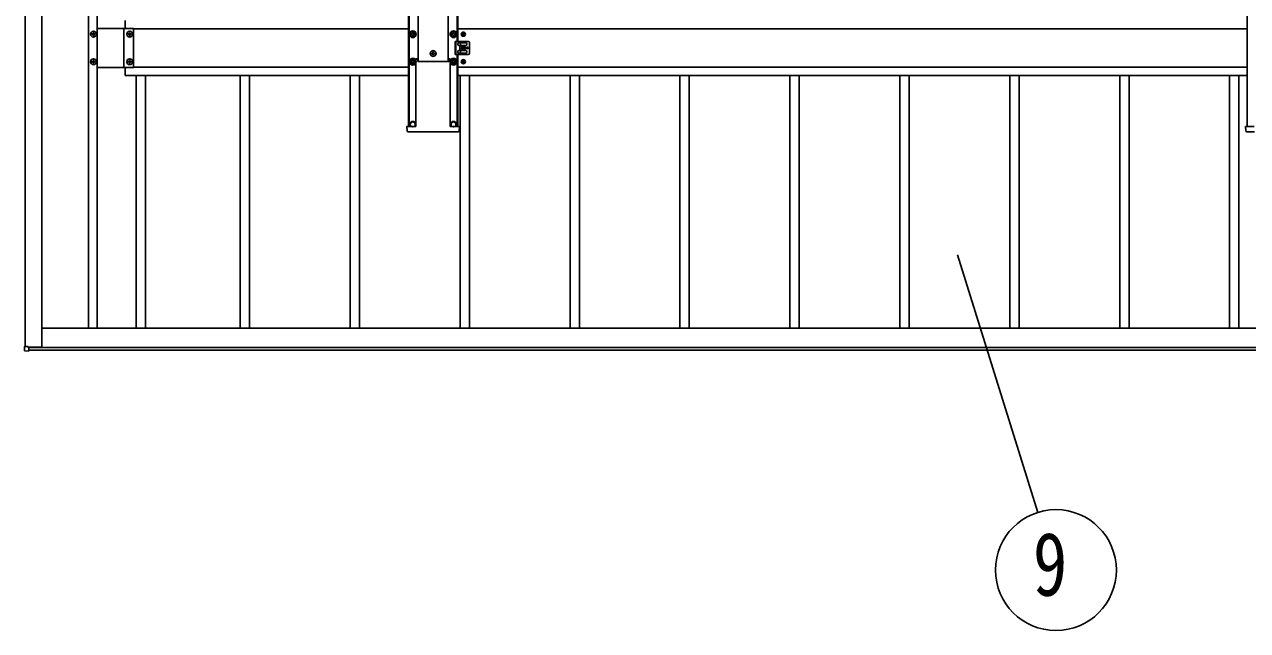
# Model space of a CAD drawing. Units: millimetres, scale not verified. Extents: x -14718 to 14718, y -10395 to 10395.
# Drawn here: x -10831 to -8605, y -3483 to -2381 of the extents above; entities that cross this region are included whole.
import ezdxf
from ezdxf.enums import TextEntityAlignment as Align

# ---------------------------------------------------------------- set-up
doc = ezdxf.new("R2010")
doc.units = ezdxf.units.MM
doc.header["$LTSCALE"] = 40
for name, color, linetype in [('0-4_YKK_13', 4, 'Continuous'), ('0-5_YKK_A1', 4, 'Continuous'), ('0-6_YKK_D', 6, 'Continuous')]:
    doc.layers.add(name, color=color, linetype=linetype)
doc.styles.add('ＭＳ ゴシック', font='')
doc.styles.get('ＭＳ ゴシック').set_extended_font_data('MS Gothic')

msp = doc.modelspace()

# ---------------------------------------------------------------- linework, layer by layer
at = {"layer": '0-4_YKK_13'}
for p, q in [((-10705.51, -2396.82), (-10705.51, -2395.86)), ((-10639.51, -2396.82), (-10639.51, -2395.86)), ((-10126.31, -2397.5), (-10127.03, -2397.5)), ((-10121.75, -2399.02), (-10121.03, -2399.02)), ((-10052.31, -2397.5), (-10053.03, -2397.5)), ((-10047.75, -2399.02), (-10047.03, -2399.02)), ((-10031.62, -2397.03), (-10031.62, -2396.21)), ((-10047.03, -2411.26), (-10033.99, -2411.26)), ((-10047.03, -2435.26), (-10047.03, -2411.26)), ((-10045.53, -2411.26), (-10045.53, -2435.26)), ((-10042.03, -2415.76), (-10042.03, -2416.76)), ((-10040.03, -2413.76), (-10028.03, -2413.76)), ((-10028.03, -2418.76), (-10040.03, -2418.76)), ((-10038.53, -2413.76), (-10038.53, -2411.26)), ((-10038.53, -2427.76), (-10038.53, -2418.76)), ((-10037.53, -2414.76), (-10037.53, -2417.76)), ((-10033.07, -2411.26), (-10023.03, -2411.26)), ((-10031.62, -2422.03), (-10031.62, -2421.21)), ((-10026.03, -2415.76), (-10026.03, -2416.76)), ((-10021.03, -2433.26), (-10021.03, -2413.26)), ((-10705.51, -2446.82), (-10705.51, -2445.86)), ((-10639.51, -2446.82), (-10639.51, -2445.86)), ((-10126.31, -2447.5), (-10127.03, -2447.5)), ((-10118.28, -2442.93), (-10118.28, -2566.14)), ((-10117.92, -2442.78), (-10118.27, -2442.78)), ((-10117.92, -2442.78), (-10117.42, -2442.78)), ((-10117.42, -2442.78), (-10115.38, -2442.78)), ((-10115.07, -2448.11), (-10115.38, -2442.78)), ((-10086.55, -2431.84), (-10086.55, -2430.88)), ((-10058.68, -2442.78), (-10056.64, -2442.78)), ((-10056.64, -2442.78), (-10056.14, -2442.78)), ((-10056.14, -2442.78), (-10055.79, -2442.78)), ((-10055.78, -2442.93), (-10055.78, -2566.14)), ((-10052.31, -2447.5), (-10053.03, -2447.5)), ((-10047.03, -2435.26), (-10033.99, -2435.26)), ((-10042.03, -2430.76), (-10042.03, -2429.76)), ((-10028.03, -2427.76), (-10040.03, -2427.76)), ((-10040.03, -2432.76), (-10028.03, -2432.76)), ((-10038.53, -2435.26), (-10038.53, -2432.76)), ((-10037.53, -2431.76), (-10037.53, -2428.76)), ((-10033.07, -2435.26), (-10023.03, -2435.26)), ((-10031.62, -2447.03), (-10031.62, -2446.21)), ((-10026.03, -2430.76), (-10026.03, -2429.76)), ((-10121.75, -2449.02), (-10121.03, -2449.02)), ((-10047.75, -2449.02), (-10047.03, -2449.02)), ((-10134.4, -2566.28), (-10119.39, -2566.28)), ((-10118.86, -2575.78), (-10132.44, -2575.78)), ((-10128.53, -2566.28), (-10128.53, -2562.28)), ((-10119.53, -2566.28), (-10119.53, -2562.28)), ((-10119.39, -2566.28), (-10118.39, -2566.28)), ((-10117.37, -2575.78), (-10118.86, -2575.78)), ((-10118.29, -2566.28), (-10118.39, -2566.28)), ((-10116.99, -2575.78), (-10117.37, -2575.78)), ((-10057.07, -2575.78), (-10116.99, -2575.78)), ((-10056.69, -2575.78), (-10057.07, -2575.78)), ((-10055.19, -2575.78), (-10056.69, -2575.78)), ((-10055.77, -2566.28), (-10055.67, -2566.28)), ((-10055.67, -2566.28), (-10054.67, -2566.28)), ((-10041.62, -2575.78), (-10055.19, -2575.78)), ((-10054.67, -2566.28), (-10039.66, -2566.28)), ((-10054.53, -2566.28), (-10054.53, -2562.28)), ((-10045.53, -2566.28), (-10045.53, -2562.28)), ((-10039.66, -2566.28), (-10039.16, -2566.28)), ((-10039.16, -2566.28), (-10039.62, -2573.9)), ((-8608.4, -2566.28), (-8593.39, -2566.28)), ((-8592.86, -2575.78), (-8606.44, -2575.78)), ((-10830.06, -2966.57), (-10824.35, -2966.57)), ((-10822.53, -2974.77), (-10830.06, -2974.31)), ((-10824.35, -2966.57), (-10824.03, -2966.57)), ((-10824.03, -2966.57), (-10824.03, -2967.77)), ((-10822.53, -2968.37), (-10822.53, -2974.27)), ((-10822.53, -2974.27), (-10822.53, -2974.77))]:
    msp.add_line(p, q, dxfattribs=at)
for points in [[(-10706.47, -2398.74), (-10707.43, -2398.74), (-10707.43, -2397.78), (-10706.47, -2397.78)], [(-10705.51, -2395.86), (-10704.55, -2395.86), (-10704.55, -2396.82)], [(-10704.55, -2399.7), (-10704.55, -2400.66), (-10705.51, -2400.66), (-10705.51, -2399.7)], [(-10703.59, -2397.78), (-10702.63, -2397.78), (-10702.63, -2398.74), (-10703.59, -2398.74)], [(-10640.47, -2398.74), (-10641.43, -2398.74), (-10641.43, -2397.78), (-10640.47, -2397.78)], [(-10639.51, -2395.86), (-10638.55, -2395.86), (-10638.55, -2396.82)], [(-10638.55, -2399.7), (-10638.55, -2400.66), (-10639.51, -2400.66), (-10639.51, -2399.7)], [(-10637.59, -2397.78), (-10636.63, -2397.78), (-10636.63, -2398.74), (-10637.59, -2398.74)], [(-10127.03, -2397.5), (-10127.03, -2399.02), (-10126.31, -2399.02)], [(-10123.27, -2395.98), (-10123.27, -2395.26), (-10124.79, -2395.26), (-10124.79, -2395.98)], [(-10124.79, -2400.54), (-10124.79, -2401.26), (-10123.27, -2401.26), (-10123.27, -2400.54)], [(-10121.03, -2399.02), (-10121.03, -2397.5), (-10121.75, -2397.5)], [(-10053.03, -2397.5), (-10053.03, -2399.02), (-10052.31, -2399.02)], [(-10049.27, -2395.98), (-10049.27, -2395.26), (-10050.79, -2395.26), (-10050.79, -2395.98)], [(-10050.79, -2400.54), (-10050.79, -2401.26), (-10049.27, -2401.26), (-10049.27, -2400.54)], [(-10047.03, -2399.02), (-10047.03, -2397.5), (-10047.75, -2397.5)], [(-10033.26, -2397.85), (-10034.08, -2397.85), (-10034.08, -2398.67), (-10033.26, -2398.67)], [(-10031.62, -2396.21), (-10032.44, -2396.21), (-10032.44, -2397.03)], [(-10032.44, -2399.49), (-10032.44, -2400.31), (-10031.62, -2400.31), (-10031.62, -2399.49)], [(-10030.8, -2398.67), (-10029.98, -2398.67), (-10029.98, -2397.85), (-10030.8, -2397.85)], [(-10033.26, -2422.85), (-10034.08, -2422.85), (-10034.08, -2423.67), (-10033.26, -2423.67)], [(-10031.62, -2421.21), (-10032.44, -2421.21), (-10032.44, -2422.03)], [(-10032.44, -2424.49), (-10032.44, -2425.31), (-10031.62, -2425.31), (-10031.62, -2424.49)], [(-10030.8, -2423.67), (-10029.98, -2423.67), (-10029.98, -2422.85), (-10030.8, -2422.85)], [(-10705.51, -2445.86), (-10704.55, -2445.86), (-10704.55, -2446.82)], [(-10639.51, -2445.86), (-10638.55, -2445.86), (-10638.55, -2446.82)], [(-10127.03, -2447.5), (-10127.03, -2449.02), (-10126.31, -2449.02)], [(-10123.27, -2445.98), (-10123.27, -2445.26), (-10124.79, -2445.26), (-10124.79, -2445.98)], [(-10121.03, -2449.02), (-10121.03, -2447.5), (-10121.75, -2447.5)], [(-10115.07, -2448.11), (-10058.99, -2448.11), (-10058.68, -2442.78)], [(-10088.47, -2432.8), (-10089.43, -2432.8), (-10089.43, -2433.76), (-10088.47, -2433.76)], [(-10086.55, -2430.88), (-10087.51, -2430.88), (-10087.51, -2431.84)], [(-10087.51, -2434.72), (-10087.51, -2435.68), (-10086.55, -2435.68), (-10086.55, -2434.72)], [(-10085.59, -2433.76), (-10084.63, -2433.76), (-10084.63, -2432.8), (-10085.59, -2432.8)], [(-10053.03, -2447.5), (-10053.03, -2449.02), (-10052.31, -2449.02)], [(-10049.27, -2445.98), (-10049.27, -2445.26), (-10050.79, -2445.26), (-10050.79, -2445.98)], [(-10047.03, -2449.02), (-10047.03, -2447.5), (-10047.75, -2447.5)], [(-10031.62, -2446.21), (-10032.44, -2446.21), (-10032.44, -2447.03)], [(-10706.47, -2448.74), (-10707.43, -2448.74), (-10707.43, -2447.78), (-10706.47, -2447.78)], [(-10704.55, -2449.7), (-10704.55, -2450.66), (-10705.51, -2450.66), (-10705.51, -2449.7)], [(-10703.59, -2447.78), (-10702.63, -2447.78), (-10702.63, -2448.74), (-10703.59, -2448.74)], [(-10640.47, -2448.74), (-10641.43, -2448.74), (-10641.43, -2447.78), (-10640.47, -2447.78)], [(-10638.55, -2449.7), (-10638.55, -2450.66), (-10639.51, -2450.66), (-10639.51, -2449.7)], [(-10637.59, -2447.78), (-10636.63, -2447.78), (-10636.63, -2448.74), (-10637.59, -2448.74)], [(-10124.79, -2450.54), (-10124.79, -2451.26), (-10123.27, -2451.26), (-10123.27, -2450.54)], [(-10050.79, -2450.54), (-10050.79, -2451.26), (-10049.27, -2451.26), (-10049.27, -2450.54)], [(-10033.26, -2447.85), (-10034.08, -2447.85), (-10034.08, -2448.67), (-10033.26, -2448.67)], [(-10032.44, -2449.49), (-10032.44, -2450.31), (-10031.62, -2450.31), (-10031.62, -2449.49)], [(-10030.8, -2448.67), (-10029.98, -2448.67), (-10029.98, -2447.85), (-10030.8, -2447.85)], [(-10134.43, -2573.9), (-10134.9, -2566.28), (-10134.4, -2566.28)], [(-8608.43, -2573.9), (-8608.9, -2566.28), (-8608.4, -2566.28)], [(-10830.53, -2973.81), (-10830.53, -2966.57), (-10830.06, -2966.57)], [(-10823.73, -2968.07), (-10822.53, -2968.07), (-10822.53, -2968.37)]]:
    msp.add_lwpolyline(points, dxfattribs=at)
for points in [[(-10124.03, -2392.49), (-10129.03, -2395.38), (-10129.03, -2401.15), (-10124.03, -2404.04), (-10119.03, -2401.15), (-10119.03, -2395.38)], [(-10050.03, -2392.49), (-10055.03, -2395.38), (-10055.03, -2401.15), (-10050.03, -2404.04), (-10045.03, -2401.15), (-10045.03, -2395.38)], [(-10124.03, -2442.49), (-10129.03, -2445.38), (-10129.03, -2451.15), (-10124.03, -2454.04), (-10119.03, -2451.15), (-10119.03, -2445.38)], [(-10050.03, -2442.49), (-10055.03, -2445.38), (-10055.03, -2451.15), (-10050.03, -2454.04), (-10045.03, -2451.15), (-10045.03, -2445.38)]]:
    msp.add_lwpolyline(points, close=True, dxfattribs=at)
for centre, radius in [((-10705.03, -2398.26), 5.3), ((-10639.03, -2398.26), 5.3), ((-10124.03, -2398.26), 6.25), ((-10124.03, -2398.26), 5), ((-10050.03, -2398.26), 6.25), ((-10050.03, -2398.26), 5), ((-10032.03, -2398.26), 3.75), ((-10032.03, -2423.26), 3.75), ((-10025.03, -2423.26), 1.65), ((-10705.03, -2448.26), 5.3), ((-10639.03, -2448.26), 5.3), ((-10124.03, -2448.26), 6.25), ((-10124.03, -2448.26), 5), ((-10087.03, -2433.28), 5.3), ((-10050.03, -2448.26), 6.25), ((-10050.03, -2448.26), 5), ((-10032.03, -2448.26), 3.75)]:
    msp.add_circle(centre, radius, dxfattribs=at)
for centre, radius, start, end in [((-10706.47, -2396.82), 0.96, 270, 0), ((-10706.47, -2399.7), 0.96, 0, 90), ((-10703.59, -2396.82), 0.96, 180, 270), ((-10703.59, -2399.7), 0.96, 90, 180), ((-10640.47, -2396.82), 0.96, 270, 0), ((-10640.47, -2399.7), 0.96, 0, 90), ((-10637.59, -2396.82), 0.96, 180, 270), ((-10637.59, -2399.7), 0.96, 90, 180), ((-10124.03, -2398.26), 5.58, 153.74848, 206.25152), ((-10124.03, -2398.26), 5.58, 93.74848, 146.25152), ((-10124.03, -2398.26), 5.58, 213.74848, 266.25152), ((-10126.31, -2395.98), 1.52, 270, 0), ((-10126.31, -2400.54), 1.52, 0, 90), ((-10124.03, -2398.26), 5.58, 33.74848, 86.25152), ((-10124.03, -2398.26), 5.58, 273.74848, 326.25152), ((-10121.75, -2395.98), 1.52, 180, 270), ((-10121.75, -2400.54), 1.52, 90, 180), ((-10124.03, -2398.26), 5.58, 333.74848, 26.25152), ((-10050.03, -2398.26), 5.58, 153.74848, 206.25152), ((-10050.03, -2398.26), 5.58, 93.74848, 146.25152), ((-10050.03, -2398.26), 5.58, 213.74848, 266.25152), ((-10052.31, -2395.98), 1.52, 270, 0), ((-10052.31, -2400.54), 1.52, 0, 90), ((-10050.03, -2398.26), 5.58, 33.74848, 86.25152), ((-10050.03, -2398.26), 5.58, 273.74848, 326.25152), ((-10047.75, -2395.98), 1.52, 180, 270), ((-10047.75, -2400.54), 1.52, 90, 180), ((-10050.03, -2398.26), 5.58, 333.74848, 26.25152), ((-10033.26, -2397.03), 0.82, 270, 0), ((-10033.26, -2399.49), 0.82, 0, 90), ((-10030.8, -2397.03), 0.82, 180, 270), ((-10030.8, -2399.49), 0.82, 90, 180), ((-10040.03, -2415.76), 2, 90, 180), ((-10040.03, -2416.76), 2, 180, 270), ((-10038.53, -2414.76), 1, 0, 90), ((-10038.53, -2417.76), 1, 270, 0), ((-10033.53, -2411.06), 0.5, 203.57818, 336.42182), ((-10033.26, -2422.03), 0.82, 270, 0), ((-10033.26, -2424.49), 0.82, 0, 90), ((-10030.8, -2422.03), 0.82, 180, 270), ((-10030.8, -2424.49), 0.82, 90, 180), ((-10028.03, -2415.76), 2, 0, 90), ((-10028.03, -2416.76), 2, 270, 0), ((-10023.03, -2413.26), 2, 0, 90), ((-10706.47, -2446.82), 0.96, 270, 0), ((-10703.59, -2446.82), 0.96, 180, 270), ((-10640.47, -2446.82), 0.96, 270, 0), ((-10637.59, -2446.82), 0.96, 180, 270), ((-10124.03, -2448.26), 5.58, 153.74848, 206.25152), ((-10124.03, -2448.26), 5.58, 93.74848, 146.25152), ((-10126.31, -2445.98), 1.52, 270, 0), ((-10124.03, -2448.26), 5.58, 33.74848, 86.25152), ((-10121.75, -2445.98), 1.52, 180, 270), ((-10124.03, -2448.26), 5.58, 333.74848, 26.25152), ((-10088.47, -2431.84), 0.96, 270, 0), ((-10088.47, -2434.72), 0.96, 0, 90), ((-10085.59, -2431.84), 0.96, 180, 270), ((-10085.59, -2434.72), 0.96, 90, 180), ((-10050.03, -2448.26), 5.58, 153.74848, 206.25152), ((-10050.03, -2448.26), 5.58, 93.74848, 146.25152), ((-10052.31, -2445.98), 1.52, 270, 0), ((-10050.03, -2448.26), 5.58, 33.74848, 86.25152), ((-10047.75, -2445.98), 1.52, 180, 270), ((-10050.03, -2448.26), 5.58, 333.74848, 26.25152), ((-10040.03, -2429.76), 2, 90, 180), ((-10040.03, -2430.76), 2, 180, 270), ((-10038.53, -2428.76), 1, 0, 90), ((-10038.53, -2431.76), 1, 270, 0), ((-10033.53, -2435.46), 0.5, 23.57818, 156.42182), ((-10033.26, -2447.03), 0.82, 270, 0), ((-10030.8, -2447.03), 0.82, 180, 270), ((-10028.03, -2429.76), 2, 0, 90), ((-10028.03, -2430.76), 2, 270, 0), ((-10023.03, -2433.26), 2, 270, 0), ((-10706.47, -2449.7), 0.96, 0, 90), ((-10703.59, -2449.7), 0.96, 90, 180), ((-10640.47, -2449.7), 0.96, 0, 90), ((-10637.59, -2449.7), 0.96, 90, 180), ((-10124.03, -2448.26), 5.58, 213.74848, 266.25152), ((-10126.31, -2450.54), 1.52, 0, 90), ((-10124.03, -2448.26), 5.58, 273.74848, 326.25152), ((-10121.75, -2450.54), 1.52, 90, 180), ((-10050.03, -2448.26), 5.58, 213.74848, 266.25152), ((-10052.31, -2450.54), 1.52, 0, 90), ((-10050.03, -2448.26), 5.58, 273.74848, 326.25152), ((-10047.75, -2450.54), 1.52, 90, 180), ((-10033.26, -2449.49), 0.82, 0, 90), ((-10030.8, -2449.49), 0.82, 90, 180), ((-10124.03, -2562.28), 4.5, 90, 180), ((-10124.03, -2562.28), 4.5, 0, 90), ((-10050.03, -2562.28), 4.5, 90, 180), ((-10050.03, -2562.28), 4.5, 0, 90), ((-10132.44, -2573.78), 2, 183.5, 270), ((-10041.62, -2573.78), 2, 270, 356.5), ((-8606.44, -2573.78), 2, 183.5, 270), ((-10830.03, -2973.81), 0.5, 180, 266.5), ((-10823.73, -2967.77), 0.3, 180, 270)]:
    msp.add_arc(centre, radius, start, end, dxfattribs=at)
for centre, major_axis, start_param, end_param in [((-10118.23, -2443.28), (0.031, -0.5), 3.1377656, 3.9231638), ((-10055.82, -2443.28), (-0.031, -0.5), 2.3600215, 3.1454197), ((-10118.32, -2565.78), (0.031, -0.5), 6.2793582, 7.0647564), ((-10055.73, -2565.78), (-0.031, -0.5), 5.5016142, 6.2870124)]:
    msp.add_ellipse(centre, major_axis=major_axis, ratio=0.061627, start_param=start_param, end_param=end_param, dxfattribs=at)
at = {"layer": '0-5_YKK_A1'}
for p, q in [((-10829.03, -2966.57), (-10829.03, 2228.3)), ((-10799.03, -2967.76), (-10799.03, 2229.49)), ((-10132.03, 2223.74), (-10132.03, -2566.28)), ((-10130.83, 2223.74), (-10130.83, -2566.28)), ((-8606.03, 2223.74), (-8606.03, -2566.28)), ((-10714.03, 2194.99), (-10714.03, -2933.26)), ((-10698.03, 2194.99), (-10698.03, -2933.26)), ((-10043.23, -381.14), (-10043.23, -2411.26)), ((-10042.03, -381.14), (-10042.03, -2411.26)), ((-10114.53, -1041.15), (-10114.53, -2448.11)), ((-10059.53, -1041.15), (-10059.53, -2448.11)), ((-10647.03, -2373.26), (-10647.03, -2387.76)), ((-10632.03, -2387.76), (-10698.03, -2387.76)), ((-10649.53, -2458.76), (-10649.53, -2387.76)), ((-10632.03, -2458.76), (-10632.03, -2387.76)), ((-10632.03, -2388.26), (-10132.03, -2388.26)), ((-10042.03, -2388.26), (-8606.03, -2388.26)), ((-10043.23, -2435.26), (-10043.23, -2566.28)), ((-10042.03, -2435.26), (-10042.03, -2566.28)), ((-10632.03, -2458.76), (-10698.03, -2458.76)), ((-10647.03, -2458.76), (-10647.03, -2473.26)), ((-10632.03, -2458.26), (-10132.03, -2458.26)), ((-10042.03, -2458.26), (-8606.03, -2458.26)), ((-10647.03, -2473.26), (-10132.03, -2473.26)), ((-10627.03, -2473.26), (-10627.03, -2933.26)), ((-10610.03, -2473.26), (-10610.03, -2933.26)), ((-10438.03, -2933.26), (-10438.03, -2473.26)), ((-10421.03, -2933.26), (-10421.03, -2473.26)), ((-10238.03, -2933.26), (-10238.03, -2473.26)), ((-10221.03, -2933.26), (-10221.03, -2473.26)), ((-10042.03, -2473.26), (-8606.03, -2473.26)), ((-10038.03, -2933.26), (-10038.03, -2473.26)), ((-10021.03, -2933.26), (-10021.03, -2473.26)), ((-9838.03, -2933.26), (-9838.03, -2473.26)), ((-9821.03, -2933.26), (-9821.03, -2473.26)), ((-9638.03, -2933.26), (-9638.03, -2473.26)), ((-9621.03, -2933.26), (-9621.03, -2473.26)), ((-9438.03, -2933.26), (-9438.03, -2473.26)), ((-9421.03, -2933.26), (-9421.03, -2473.26)), ((-9238.03, -2933.26), (-9238.03, -2473.26)), ((-9221.03, -2933.26), (-9221.03, -2473.26)), ((-9038.03, -2933.26), (-9038.03, -2473.26)), ((-9021.03, -2933.26), (-9021.03, -2473.26)), ((-8838.03, -2933.26), (-8838.03, -2473.26)), ((-8821.03, -2933.26), (-8821.03, -2473.26)), ((-8638.03, -2933.26), (-8638.03, -2473.26)), ((-8621.03, -2933.26), (-8621.03, -2473.26)), ((-10799.03, -2933.26), (-7849.03, -2933.26)), ((-10799.03, -2967.76), (-10824.03, -2967.76)), ((-10823.53, -2967.76), (-10823.53, -2968.07)), ((-10822.53, -2968.26), (-7825.53, -2968.26)), ((-10822.53, -2973.26), (-7825.53, -2973.26))]:
    msp.add_line(p, q, dxfattribs=at)
for centre in [(-10124.03, -2561.78), (-10050.03, -2561.78)]:
    msp.add_circle(centre, 5, dxfattribs=at)
at = {"layer": '0-6_YKK_D'}
msp.add_line((-9133.04, -2799.97), (-8986.83, -3268.26), dxfattribs=at)
msp.add_circle((-8954.05, -3373.26), 110, dxfattribs=at)

# ---------------------------------------------------------------- texts
at = {"layer": '0-6_YKK_D', "style": 'ＭＳ ゴシック', "width": 0.8}
msp.add_text('9', height=115.5, dxfattribs=at).set_placement((-8996.05, -3454.62), align=Align.BOTTOM_LEFT)

doc.saveas('drawing.dxf')
